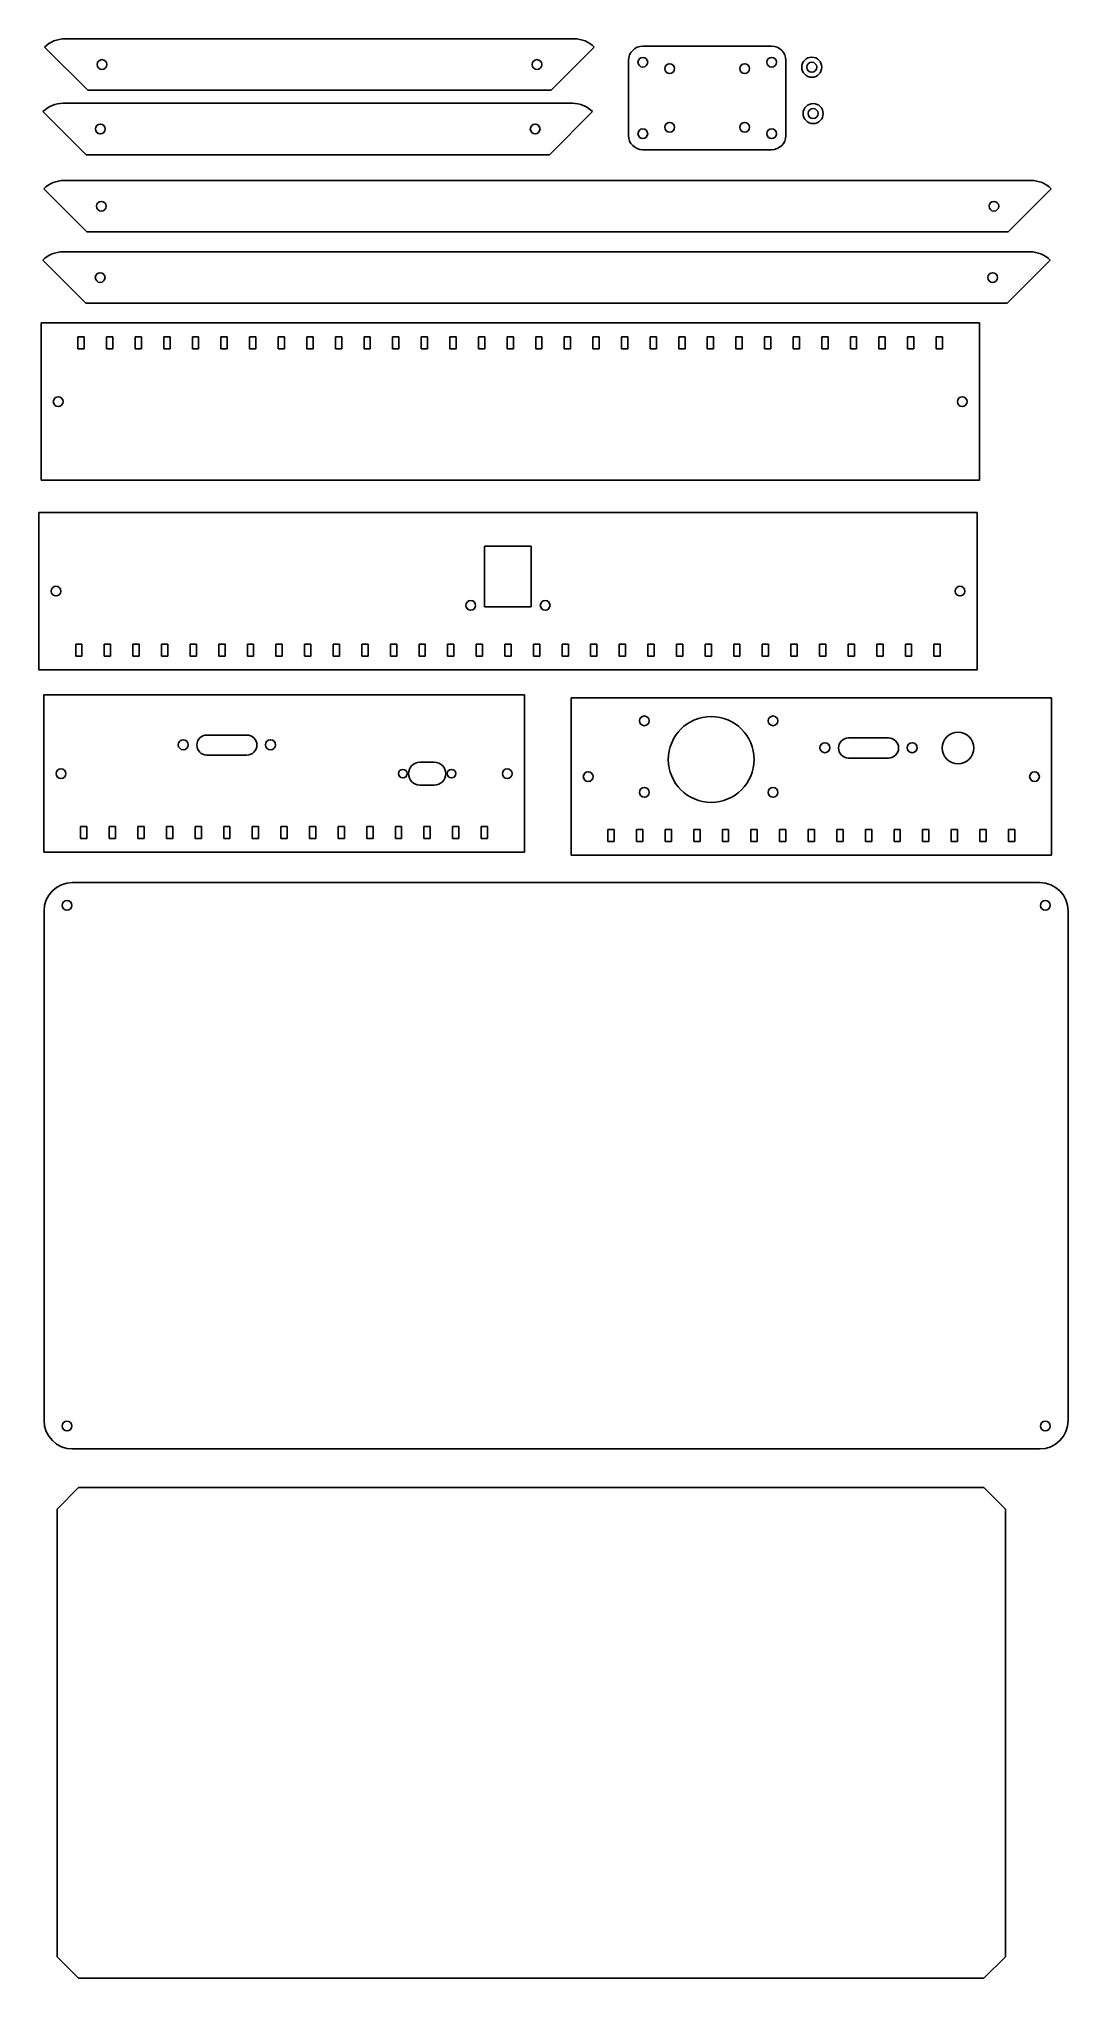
# Model space of a CAD drawing. Header units: millimetres. Extents: x -71 to 289, y -443 to 235.
import ezdxf

# ---------------------------------------------------------------- set-up
doc = ezdxf.new("R2010")
doc.units = ezdxf.units.MM
doc.header["$LTSCALE"] = 19.36
doc.layers.get('0').update_dxf_attribs({"linetype": 'CONTINUOUS'})
doc.layers.add('_ACHSEN', color=7, linetype='CONTINUOUS')

msp = doc.modelspace()

# ---------------------------------------------------------------- linework, layer by layer
at = {"color": 7, "linetype": 'CONTINUOUS'}
for p, q in [((-68.91, 232.23), (-53.84, 217.16)), ((116.16, 235.16), (-61.84, 235.16)), ((108.16, 217.16), (123.23, 232.23)), ((185.19, 232.57), (140.19, 232.57)), ((135.19, 227.57), (135.19, 201.37)), ((190.19, 201.37), (190.19, 227.57)), ((-53.84, 217.16), (108.16, 217.16)), ((115.56, 212.63), (-62.44, 212.63)), ((-69.51, 209.7), (-54.44, 194.63)), ((107.56, 194.63), (122.63, 209.7)), ((-54.44, 194.63), (107.56, 194.63)), ((140.19, 196.37), (185.19, 196.37)), ((275.89, 185.64), (-62.11, 185.64)), ((-69.18, 182.71), (-54.11, 167.64)), ((267.89, 167.64), (282.96, 182.71)), ((-54.11, 167.64), (267.89, 167.64)), ((-69.57, 157.77), (-54.5, 142.7)), ((275.5, 160.7), (-62.5, 160.7)), ((267.5, 142.7), (282.57, 157.77)), ((-54.5, 142.7), (267.5, 142.7)), ((-70.17, 135.82), (-70.17, 80.82)), ((257.83, 135.82), (-70.17, 135.82)), ((257.83, 80.82), (257.83, 135.82)), ((-57.27, 126.82), (-57.27, 131.02)), ((-57.27, 131.02), (-55.07, 131.02)), ((-55.07, 126.82), (-55.07, 131.02)), ((-47.27, 126.82), (-47.27, 131.02)), ((-47.27, 131.02), (-45.07, 131.02)), ((-45.07, 126.82), (-45.07, 131.02)), ((-37.27, 126.82), (-37.27, 131.02)), ((-37.27, 131.02), (-35.07, 131.02)), ((-35.07, 126.82), (-35.07, 131.02)), ((-27.27, 126.82), (-27.27, 131.02)), ((-27.27, 131.02), (-25.07, 131.02)), ((-25.07, 126.82), (-25.07, 131.02)), ((-17.27, 126.82), (-17.27, 131.02)), ((-17.27, 131.02), (-15.07, 131.02)), ((-15.07, 126.82), (-15.07, 131.02)), ((-7.27, 126.82), (-7.27, 131.02)), ((-7.27, 131.02), (-5.07, 131.02)), ((-5.07, 126.82), (-5.07, 131.02)), ((2.73, 126.82), (2.73, 131.02)), ((2.73, 131.02), (4.93, 131.02)), ((4.93, 126.82), (4.93, 131.02)), ((12.73, 126.82), (12.73, 131.02)), ((12.73, 131.02), (14.93, 131.02)), ((14.93, 126.82), (14.93, 131.02)), ((22.73, 126.82), (22.73, 131.02)), ((22.73, 131.02), (24.93, 131.02)), ((24.93, 126.82), (24.93, 131.02)), ((32.73, 126.82), (32.73, 131.02)), ((32.73, 131.02), (34.93, 131.02)), ((34.93, 126.82), (34.93, 131.02)), ((42.73, 126.82), (42.73, 131.02)), ((42.73, 131.02), (44.93, 131.02)), ((44.93, 126.82), (44.93, 131.02)), ((52.73, 126.82), (52.73, 131.02)), ((52.73, 131.02), (54.93, 131.02)), ((54.93, 126.82), (54.93, 131.02)), ((62.73, 126.82), (62.73, 131.02)), ((62.73, 131.02), (64.93, 131.02)), ((64.93, 126.82), (64.93, 131.02)), ((72.73, 126.82), (72.73, 131.02)), ((72.73, 131.02), (74.93, 131.02)), ((74.93, 126.82), (74.93, 131.02)), ((82.73, 126.82), (82.73, 131.02)), ((82.73, 131.02), (84.93, 131.02)), ((84.93, 126.82), (84.93, 131.02)), ((92.73, 126.82), (92.73, 131.02)), ((92.73, 131.02), (94.93, 131.02)), ((94.93, 126.82), (94.93, 131.02)), ((102.73, 126.82), (102.73, 131.02)), ((102.73, 131.02), (104.93, 131.02)), ((104.93, 126.82), (104.93, 131.02)), ((112.73, 126.82), (112.73, 131.02)), ((112.73, 131.02), (114.93, 131.02)), ((114.93, 126.82), (114.93, 131.02)), ((122.73, 131.02), (124.93, 131.02)), ((122.73, 126.82), (122.73, 131.02)), ((124.93, 126.82), (124.93, 131.02)), ((132.73, 131.02), (134.93, 131.02)), ((132.73, 126.82), (132.73, 131.02)), ((134.93, 126.82), (134.93, 131.02)), ((142.73, 131.02), (144.93, 131.02)), ((142.73, 126.82), (142.73, 131.02)), ((144.93, 126.82), (144.93, 131.02)), ((152.73, 131.02), (154.93, 131.02)), ((152.73, 126.82), (152.73, 131.02)), ((154.93, 126.82), (154.93, 131.02)), ((162.73, 131.02), (164.93, 131.02)), ((162.73, 126.82), (162.73, 131.02)), ((164.93, 126.82), (164.93, 131.02)), ((172.73, 131.02), (174.93, 131.02)), ((172.73, 126.82), (172.73, 131.02)), ((174.93, 126.82), (174.93, 131.02)), ((182.73, 131.02), (184.93, 131.02)), ((182.73, 126.82), (182.73, 131.02)), ((184.93, 126.82), (184.93, 131.02)), ((192.73, 131.02), (194.93, 131.02)), ((192.73, 126.82), (192.73, 131.02)), ((194.93, 126.82), (194.93, 131.02)), ((202.73, 131.02), (204.93, 131.02)), ((202.73, 126.82), (202.73, 131.02)), ((204.93, 126.82), (204.93, 131.02)), ((212.73, 131.02), (214.93, 131.02)), ((212.73, 126.82), (212.73, 131.02)), ((214.93, 126.82), (214.93, 131.02)), ((222.73, 131.02), (224.93, 131.02)), ((222.73, 126.82), (222.73, 131.02)), ((224.93, 126.82), (224.93, 131.02)), ((232.73, 131.02), (234.93, 131.02)), ((232.73, 126.82), (232.73, 131.02)), ((234.93, 126.82), (234.93, 131.02)), ((242.73, 131.02), (244.93, 131.02)), ((242.73, 126.82), (242.73, 131.02)), ((244.93, 126.82), (244.93, 131.02)), ((-57.27, 126.82), (-55.07, 126.82)), ((-47.27, 126.82), (-45.07, 126.82)), ((-37.27, 126.82), (-35.07, 126.82)), ((-27.27, 126.82), (-25.07, 126.82)), ((-17.27, 126.82), (-15.07, 126.82)), ((-7.27, 126.82), (-5.07, 126.82)), ((2.73, 126.82), (4.93, 126.82)), ((12.73, 126.82), (14.93, 126.82)), ((22.73, 126.82), (24.93, 126.82)), ((32.73, 126.82), (34.93, 126.82)), ((42.73, 126.82), (44.93, 126.82)), ((52.73, 126.82), (54.93, 126.82)), ((62.73, 126.82), (64.93, 126.82)), ((72.73, 126.82), (74.93, 126.82)), ((82.73, 126.82), (84.93, 126.82)), ((92.73, 126.82), (94.93, 126.82)), ((102.73, 126.82), (104.93, 126.82)), ((112.73, 126.82), (114.93, 126.82)), ((122.73, 126.82), (124.93, 126.82)), ((132.73, 126.82), (134.93, 126.82)), ((142.73, 126.82), (144.93, 126.82)), ((152.73, 126.82), (154.93, 126.82)), ((162.73, 126.82), (164.93, 126.82)), ((172.73, 126.82), (174.93, 126.82)), ((182.73, 126.82), (184.93, 126.82)), ((192.73, 126.82), (194.93, 126.82)), ((202.73, 126.82), (204.93, 126.82)), ((212.73, 126.82), (214.93, 126.82)), ((222.73, 126.82), (224.93, 126.82)), ((232.73, 126.82), (234.93, 126.82)), ((242.73, 126.82), (244.93, 126.82)), ((-70.17, 80.82), (257.83, 80.82)), ((-70.95, 69.59), (-70.95, 14.59)), ((257.05, 69.59), (-70.95, 69.59)), ((257.05, 14.59), (257.05, 69.59)), ((84.9, 57.79), (84.9, 36.59)), ((101.2, 57.79), (84.9, 57.79)), ((101.2, 36.59), (101.2, 57.79)), ((84.9, 36.59), (101.2, 36.59)), ((-58.05, 23.59), (-58.05, 19.39)), ((-58.05, 23.59), (-55.85, 23.59)), ((-55.85, 23.59), (-55.85, 19.39)), ((-48.05, 23.59), (-48.05, 19.39)), ((-48.05, 23.59), (-45.85, 23.59)), ((-45.85, 23.59), (-45.85, 19.39)), ((-38.05, 23.59), (-38.05, 19.39)), ((-38.05, 23.59), (-35.85, 23.59)), ((-35.85, 23.59), (-35.85, 19.39)), ((-28.05, 23.59), (-28.05, 19.39)), ((-28.05, 23.59), (-25.85, 23.59)), ((-25.85, 23.59), (-25.85, 19.39)), ((-18.05, 23.59), (-18.05, 19.39)), ((-18.05, 23.59), (-15.85, 23.59)), ((-15.85, 23.59), (-15.85, 19.39)), ((-8.05, 23.59), (-8.05, 19.39)), ((-8.05, 23.59), (-5.85, 23.59)), ((-5.85, 23.59), (-5.85, 19.39)), ((1.95, 23.59), (1.95, 19.39)), ((1.95, 23.59), (4.15, 23.59)), ((4.15, 23.59), (4.15, 19.39)), ((11.95, 23.59), (11.95, 19.39)), ((11.95, 23.59), (14.15, 23.59)), ((14.15, 23.59), (14.15, 19.39)), ((21.95, 23.59), (21.95, 19.39)), ((21.95, 23.59), (24.15, 23.59)), ((24.15, 23.59), (24.15, 19.39)), ((31.95, 23.59), (31.95, 19.39)), ((31.95, 23.59), (34.15, 23.59)), ((34.15, 23.59), (34.15, 19.39)), ((41.95, 23.59), (41.95, 19.39)), ((41.95, 23.59), (44.15, 23.59)), ((44.15, 23.59), (44.15, 19.39)), ((51.95, 23.59), (51.95, 19.39)), ((51.95, 23.59), (54.15, 23.59)), ((54.15, 23.59), (54.15, 19.39)), ((61.95, 23.59), (61.95, 19.39)), ((61.95, 23.59), (64.15, 23.59)), ((64.15, 23.59), (64.15, 19.39)), ((71.95, 23.59), (71.95, 19.39)), ((71.95, 23.59), (74.15, 23.59)), ((74.15, 23.59), (74.15, 19.39)), ((81.95, 23.59), (81.95, 19.39)), ((81.95, 23.59), (84.15, 23.59)), ((84.15, 23.59), (84.15, 19.39)), ((91.95, 23.59), (94.15, 23.59)), ((91.95, 23.59), (91.95, 19.39)), ((94.15, 23.59), (94.15, 19.39)), ((101.95, 23.59), (104.15, 23.59)), ((101.95, 23.59), (101.95, 19.39)), ((104.15, 23.59), (104.15, 19.39)), ((111.95, 23.59), (114.15, 23.59)), ((111.95, 23.59), (111.95, 19.39)), ((114.15, 23.59), (114.15, 19.39)), ((121.95, 23.59), (124.15, 23.59)), ((121.95, 23.59), (121.95, 19.39)), ((124.15, 23.59), (124.15, 19.39)), ((131.95, 23.59), (134.15, 23.59)), ((131.95, 23.59), (131.95, 19.39)), ((134.15, 23.59), (134.15, 19.39)), ((141.95, 23.59), (144.15, 23.59)), ((141.95, 23.59), (141.95, 19.39)), ((144.15, 23.59), (144.15, 19.39)), ((151.95, 23.59), (154.15, 23.59)), ((151.95, 23.59), (151.95, 19.39)), ((154.15, 23.59), (154.15, 19.39)), ((161.95, 23.59), (164.15, 23.59)), ((161.95, 23.59), (161.95, 19.39)), ((164.15, 23.59), (164.15, 19.39)), ((171.95, 23.59), (174.15, 23.59)), ((171.95, 23.59), (171.95, 19.39)), ((174.15, 23.59), (174.15, 19.39)), ((181.95, 23.59), (184.15, 23.59)), ((181.95, 23.59), (181.95, 19.39)), ((184.15, 23.59), (184.15, 19.39)), ((191.95, 23.59), (194.15, 23.59)), ((191.95, 23.59), (191.95, 19.39)), ((194.15, 23.59), (194.15, 19.39)), ((201.95, 23.59), (204.15, 23.59)), ((201.95, 23.59), (201.95, 19.39)), ((204.15, 23.59), (204.15, 19.39)), ((211.95, 23.59), (214.15, 23.59)), ((211.95, 23.59), (211.95, 19.39)), ((214.15, 23.59), (214.15, 19.39)), ((221.95, 23.59), (224.15, 23.59)), ((221.95, 23.59), (221.95, 19.39)), ((224.15, 23.59), (224.15, 19.39)), ((231.95, 23.59), (234.15, 23.59)), ((231.95, 23.59), (231.95, 19.39)), ((234.15, 23.59), (234.15, 19.39)), ((241.95, 23.59), (244.15, 23.59)), ((241.95, 23.59), (241.95, 19.39)), ((244.15, 23.59), (244.15, 19.39)), ((-70.95, 14.59), (257.05, 14.59)), ((-58.05, 19.39), (-55.85, 19.39)), ((-48.05, 19.39), (-45.85, 19.39)), ((-38.05, 19.39), (-35.85, 19.39)), ((-28.05, 19.39), (-25.85, 19.39)), ((-18.05, 19.39), (-15.85, 19.39)), ((-8.05, 19.39), (-5.85, 19.39)), ((1.95, 19.39), (4.15, 19.39)), ((11.95, 19.39), (14.15, 19.39)), ((21.95, 19.39), (24.15, 19.39)), ((31.95, 19.39), (34.15, 19.39)), ((41.95, 19.39), (44.15, 19.39)), ((51.95, 19.39), (54.15, 19.39)), ((61.95, 19.39), (64.15, 19.39)), ((71.95, 19.39), (74.15, 19.39)), ((81.95, 19.39), (84.15, 19.39)), ((91.95, 19.39), (94.15, 19.39)), ((101.95, 19.39), (104.15, 19.39)), ((111.95, 19.39), (114.15, 19.39)), ((121.95, 19.39), (124.15, 19.39)), ((131.95, 19.39), (134.15, 19.39)), ((141.95, 19.39), (144.15, 19.39)), ((151.95, 19.39), (154.15, 19.39)), ((161.95, 19.39), (164.15, 19.39)), ((171.95, 19.39), (174.15, 19.39)), ((181.95, 19.39), (184.15, 19.39)), ((191.95, 19.39), (194.15, 19.39)), ((201.95, 19.39), (204.15, 19.39)), ((211.95, 19.39), (214.15, 19.39)), ((221.95, 19.39), (224.15, 19.39)), ((231.95, 19.39), (234.15, 19.39)), ((241.95, 19.39), (244.15, 19.39)), ((-69.22, 5.79), (-69.22, -49.21)), ((98.78, 5.79), (-69.22, 5.79)), ((98.78, -49.21), (98.78, 5.79)), ((115.09, 4.76), (115.09, -50.24)), ((283.09, 4.76), (115.09, 4.76)), ((283.09, -50.24), (283.09, 4.76)), ((1.78, -8.21), (-12.22, -8.21)), ((226.09, -9.24), (212.09, -9.24)), ((-12.22, -15.21), (1.78, -15.21)), ((67.28, -17.71), (62.28, -17.71)), ((212.09, -16.24), (226.09, -16.24)), ((62.28, -25.71), (67.28, -25.71)), ((-56.32, -40.21), (-56.32, -44.41)), ((-54.12, -40.21), (-56.32, -40.21)), ((-54.12, -40.21), (-54.12, -44.41)), ((-46.32, -40.21), (-46.32, -44.41)), ((-44.12, -40.21), (-46.32, -40.21)), ((-44.12, -40.21), (-44.12, -44.41)), ((-36.32, -40.21), (-36.32, -44.41)), ((-34.12, -40.21), (-36.32, -40.21)), ((-34.12, -40.21), (-34.12, -44.41)), ((-26.32, -40.21), (-26.32, -44.41)), ((-24.12, -40.21), (-26.32, -40.21)), ((-24.12, -40.21), (-24.12, -44.41)), ((-16.32, -40.21), (-16.32, -44.41)), ((-14.12, -40.21), (-16.32, -40.21)), ((-14.12, -40.21), (-14.12, -44.41)), ((-6.32, -40.21), (-6.32, -44.41)), ((-4.12, -40.21), (-6.32, -40.21)), ((-4.12, -40.21), (-4.12, -44.41)), ((5.88, -40.21), (3.68, -40.21)), ((3.68, -40.21), (3.68, -44.41)), ((5.88, -40.21), (5.88, -44.41)), ((15.88, -40.21), (13.68, -40.21)), ((13.68, -40.21), (13.68, -44.41)), ((15.88, -40.21), (15.88, -44.41)), ((25.88, -40.21), (23.68, -40.21)), ((23.68, -40.21), (23.68, -44.41)), ((25.88, -40.21), (25.88, -44.41)), ((35.88, -40.21), (33.68, -40.21)), ((33.68, -40.21), (33.68, -44.41)), ((35.88, -40.21), (35.88, -44.41)), ((45.88, -40.21), (43.68, -40.21)), ((43.68, -40.21), (43.68, -44.41)), ((45.88, -40.21), (45.88, -44.41)), ((55.88, -40.21), (53.68, -40.21)), ((53.68, -40.21), (53.68, -44.41)), ((55.88, -40.21), (55.88, -44.41)), ((65.88, -40.21), (63.68, -40.21)), ((63.68, -40.21), (63.68, -44.41)), ((65.88, -40.21), (65.88, -44.41)), ((75.88, -40.21), (73.68, -40.21)), ((73.68, -40.21), (73.68, -44.41)), ((75.88, -40.21), (75.88, -44.41)), ((85.88, -40.21), (83.68, -40.21)), ((83.68, -40.21), (83.68, -44.41)), ((85.88, -40.21), (85.88, -44.41)), ((-54.12, -44.41), (-56.32, -44.41)), ((-44.12, -44.41), (-46.32, -44.41)), ((-34.12, -44.41), (-36.32, -44.41)), ((-24.12, -44.41), (-26.32, -44.41)), ((-14.12, -44.41), (-16.32, -44.41)), ((-4.12, -44.41), (-6.32, -44.41)), ((5.88, -44.41), (3.68, -44.41)), ((15.88, -44.41), (13.68, -44.41)), ((25.88, -44.41), (23.68, -44.41)), ((35.88, -44.41), (33.68, -44.41)), ((45.88, -44.41), (43.68, -44.41)), ((55.88, -44.41), (53.68, -44.41)), ((65.88, -44.41), (63.68, -44.41)), ((75.88, -44.41), (73.68, -44.41)), ((85.88, -44.41), (83.68, -44.41)), ((127.99, -41.24), (127.99, -45.44)), ((127.99, -41.24), (130.19, -41.24)), ((127.99, -45.44), (130.19, -45.44)), ((130.19, -41.24), (130.19, -45.44)), ((137.99, -41.24), (137.99, -45.44)), ((137.99, -41.24), (140.19, -41.24)), ((137.99, -45.44), (140.19, -45.44)), ((140.19, -41.24), (140.19, -45.44)), ((147.99, -41.24), (147.99, -45.44)), ((147.99, -41.24), (150.19, -41.24)), ((147.99, -45.44), (150.19, -45.44)), ((150.19, -41.24), (150.19, -45.44)), ((157.99, -41.24), (157.99, -45.44)), ((157.99, -41.24), (160.19, -41.24)), ((157.99, -45.44), (160.19, -45.44)), ((160.19, -41.24), (160.19, -45.44)), ((167.99, -41.24), (167.99, -45.44)), ((167.99, -41.24), (170.19, -41.24)), ((167.99, -45.44), (170.19, -45.44)), ((170.19, -41.24), (170.19, -45.44)), ((177.99, -41.24), (177.99, -45.44)), ((177.99, -41.24), (180.19, -41.24)), ((177.99, -45.44), (180.19, -45.44)), ((180.19, -41.24), (180.19, -45.44)), ((187.99, -41.24), (190.19, -41.24)), ((187.99, -41.24), (187.99, -45.44)), ((187.99, -45.44), (190.19, -45.44)), ((190.19, -41.24), (190.19, -45.44)), ((197.99, -41.24), (200.19, -41.24)), ((197.99, -41.24), (197.99, -45.44)), ((197.99, -45.44), (200.19, -45.44)), ((200.19, -41.24), (200.19, -45.44)), ((207.99, -41.24), (210.19, -41.24)), ((207.99, -41.24), (207.99, -45.44)), ((207.99, -45.44), (210.19, -45.44)), ((210.19, -41.24), (210.19, -45.44)), ((217.99, -41.24), (220.19, -41.24)), ((217.99, -41.24), (217.99, -45.44)), ((217.99, -45.44), (220.19, -45.44)), ((220.19, -41.24), (220.19, -45.44)), ((227.99, -41.24), (230.19, -41.24)), ((227.99, -41.24), (227.99, -45.44)), ((227.99, -45.44), (230.19, -45.44)), ((230.19, -41.24), (230.19, -45.44)), ((237.99, -41.24), (240.19, -41.24)), ((237.99, -41.24), (237.99, -45.44)), ((237.99, -45.44), (240.19, -45.44)), ((240.19, -41.24), (240.19, -45.44)), ((247.99, -41.24), (250.19, -41.24)), ((247.99, -41.24), (247.99, -45.44)), ((247.99, -45.44), (250.19, -45.44)), ((250.19, -41.24), (250.19, -45.44)), ((257.99, -41.24), (260.19, -41.24)), ((257.99, -41.24), (257.99, -45.44)), ((257.99, -45.44), (260.19, -45.44)), ((260.19, -41.24), (260.19, -45.44)), ((267.99, -41.24), (270.19, -41.24)), ((267.99, -41.24), (267.99, -45.44)), ((267.99, -45.44), (270.19, -45.44)), ((270.19, -41.24), (270.19, -45.44)), ((-69.22, -49.21), (98.78, -49.21)), ((115.09, -50.24), (283.09, -50.24)), ((278.88, -59.75), (-59.12, -59.75)), ((-69.12, -69.75), (-69.12, -247.75)), ((288.88, -247.75), (288.88, -69.75)), ((-59.12, -257.75), (278.88, -257.75)), ((-57.08, -271.25), (-64.58, -278.75)), ((259.42, -271.25), (-57.08, -271.25)), ((266.92, -278.75), (259.42, -271.25)), ((-64.58, -278.75), (-64.58, -435.25)), ((266.92, -435.25), (266.92, -278.75)), ((-64.58, -435.25), (-57.08, -442.75)), ((259.42, -442.75), (266.92, -435.25)), ((-57.08, -442.75), (259.42, -442.75))]:
    msp.add_line(p, q, dxfattribs=at)
for centre, radius in [((-48.84, 226.16), 1.7), ((103.16, 226.16), 1.7), ((199.24, 225.22), 3.5), ((199.71, 209.02), 3.5), ((199.71, 209.02), 1.75), ((-49.44, 203.63), 1.7), ((102.56, 203.63), 1.7), ((-49.11, 176.64), 1.7), ((262.89, 176.64), 1.7), ((-49.5, 151.7), 1.7), ((262.5, 151.7), 1.7), ((-64.17, 108.32), 1.7), ((251.83, 108.32), 1.7), ((-64.95, 42.09), 1.7), ((251.05, 42.09), 1.7), ((80.05, 37.09), 1.7), ((106.05, 37.09), 1.7), ((140.69, -3.24), 1.7), ((164.09, -16.74), 15), ((185.69, -3.24), 1.7), ((-20.47, -11.61), 1.75), ((10.03, -11.61), 1.75), ((203.84, -12.64), 1.75), ((234.34, -12.64), 1.75), ((-63.22, -21.71), 1.7), ((56.28, -21.71), 1.5), ((73.28, -21.71), 1.5), ((92.78, -21.71), 1.7), ((121.09, -22.74), 1.7), ((140.69, -28.24), 1.7), ((185.69, -28.24), 1.7), ((277.09, -22.74), 1.7), ((-61.12, -67.75), 1.7), ((280.88, -67.75), 1.7), ((-61.12, -249.75), 1.7), ((280.88, -249.75), 1.7)]:
    msp.add_circle(centre, radius, dxfattribs=at)
for centre, radius, start, end in [((-61.84, 225.16), 10, 90, 135), ((116.16, 225.16), 10, 45, 90), ((140.19, 227.57), 5, 90, 180), ((185.19, 227.57), 5, 0, 90), ((-62.44, 202.63), 10, 90, 135), ((115.56, 202.63), 10, 45, 90), ((140.19, 201.37), 5, 180, 270), ((185.19, 201.37), 5, 270, 360), ((-62.11, 175.64), 10, 90, 135), ((275.89, 175.64), 10, 45, 90), ((-62.5, 150.7), 10, 90, 135), ((275.5, 150.7), 10, 45, 90), ((-12.22, -11.71), 3.5, 90, 270), ((1.78, -11.71), 3.5, 270, 90), ((212.09, -12.74), 3.5, 90, 270), ((226.09, -12.74), 3.5, 270, 90), ((62.28, -21.71), 4, 90, 270), ((67.28, -21.71), 4, 270, 90), ((-59.12, -69.75), 10, 90, 180), ((278.88, -69.75), 10, 0, 90), ((-59.12, -247.75), 10, 180, 270), ((278.88, -247.75), 10, 270, 360)]:
    msp.add_arc(centre, radius, start, end, dxfattribs=at)
at = {"layer": '_ACHSEN', "color": 7, "linetype": 'CONTINUOUS'}
for centre, radius in [((140.19, 226.97), 1.7), ((149.59, 224.72), 1.7), ((175.79, 224.72), 1.7), ((185.19, 226.97), 1.7), ((199.24, 225.22), 1.75), ((140.19, 201.97), 1.7), ((149.59, 204.22), 1.7), ((175.79, 204.22), 1.7), ((185.19, 201.97), 1.7), ((250.36, -12.74), 5.5)]:
    msp.add_circle(centre, radius, dxfattribs=at)

doc.saveas('drawing.dxf')
